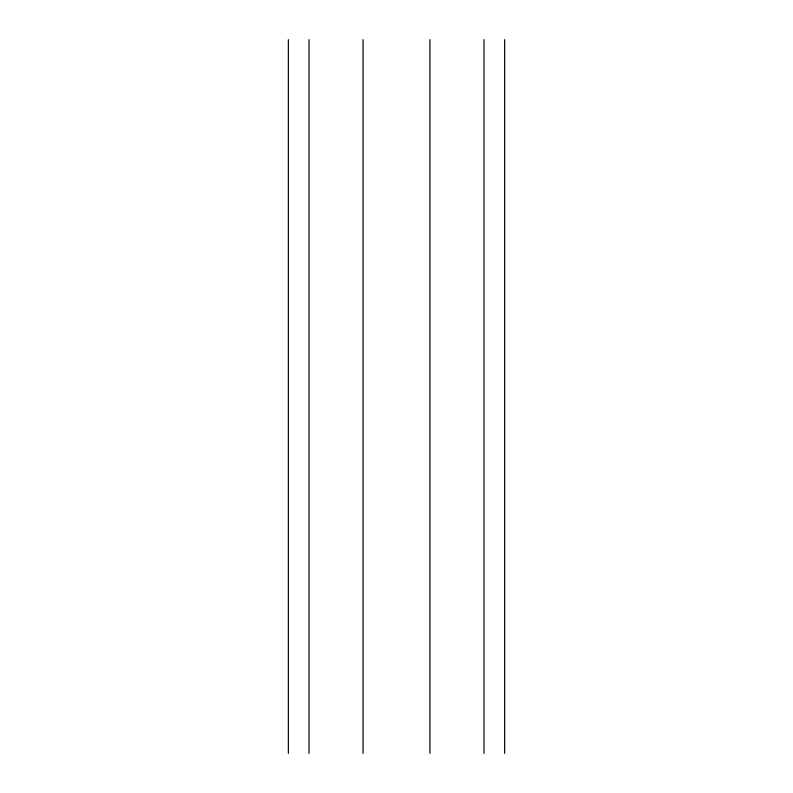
<?xml version="1.0" encoding="UTF-8"?>
<svg xmlns="http://www.w3.org/2000/svg" width="793" height="793" viewBox="0 0 793 793"><rect width="100%" height="100%" fill="white"/><g stroke="black" fill="none" stroke-linecap="round" stroke-linejoin="round"><path stroke-width="1.19" d="M504.635 39.65L504.635 753.35M483.988 39.65L483.988 753.35M429.915 39.65L429.915 753.35M363.085 39.65L363.085 753.35M309.012 39.65L309.012 753.35M288.365 39.65L288.365 753.35"/></g></svg>
